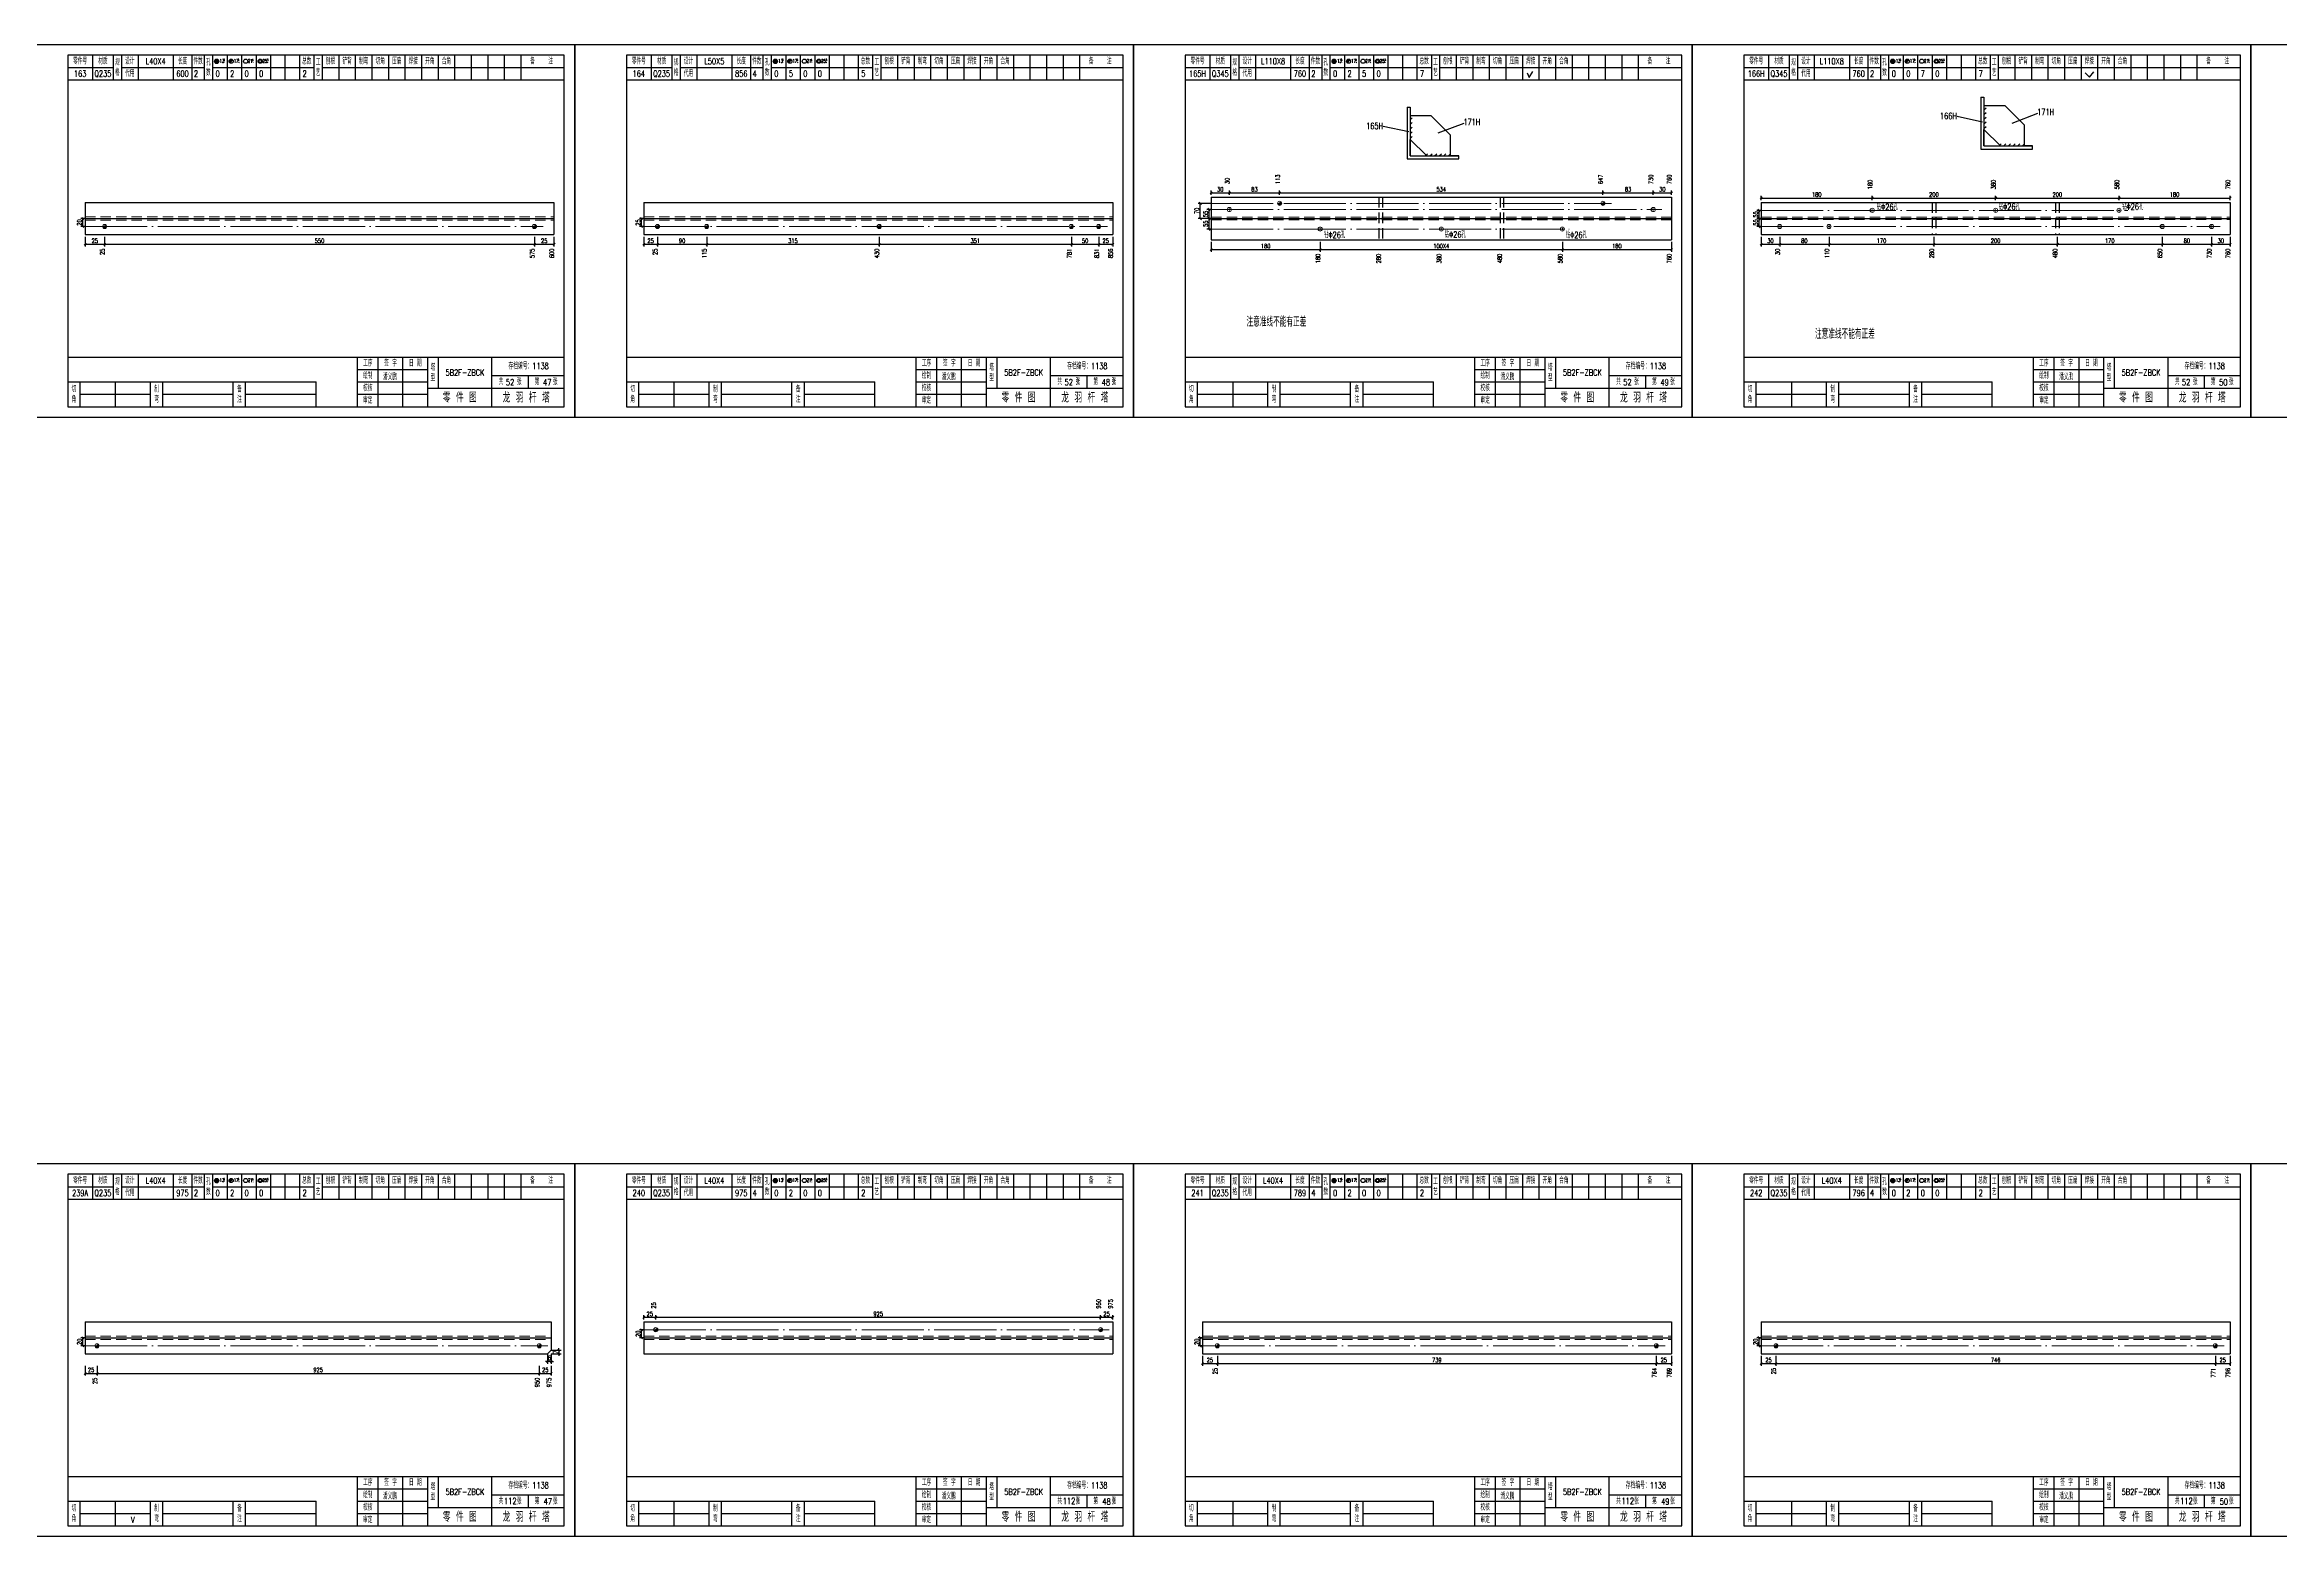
# Model space of a CAD drawing. Header units: millimetres. Extents: x 0 to 30240, y -10896 to -1348.
# Drawn here: x 12434 to 13514, y -2069 to -1348 of the extents above; entities that cross this region are included whole.
import ezdxf
from ezdxf.enums import TextEntityAlignment as Align

# ---------------------------------------------------------------- set-up
doc = ezdxf.new("R2010")
doc.units = ezdxf.units.MM
doc.header["$LTSCALE"] = 20
doc.header["$PDMODE"] = 1
doc.linetypes.add('DASHDOT2X', pattern=[1.75, 1.5, -0.125, 0, -0.125])
doc.linetypes.add('HIDDEN', pattern=[0.375, 0.25, -0.125])
for name, color, linetype, lineweight in [('1', 7, 'Continuous', 25), ('11', 3, 'Continuous', 13), ('2', 1, 'HIDDEN', 13), ('5', 1, 'Continuous', 13), ('7', 2, 'DASHDOT2X', 13)]:
    doc.layers.add(name, color=color, linetype=linetype, lineweight=lineweight)
doc.styles.get("Standard").update_dxf_attribs({"font": 'simplex', "width": 0.7, "bigfont": 'gbhzfs.shx'})
doc.styles.add('SYMBOL_TXT', font='txt.shx', dxfattribs={"width": 0.6})
doc.styles.add('TITLE_TXT', font='simplex.shx', dxfattribs={"width": 0.75, "height": 2.5, "bigfont": 'gbhzfs.shx'})
doc.dimstyles.get("Standard").update_dxf_attribs({"dimtxt": 2.1, "dimasz": 1, "dimexe": 1.05, "dimexo": 0, "dimgap": 0.63, "dimtad": 1, "dimzin": 0, "dimdsep": 46, "dimtxsty": 'standard', "dimblk": 'OBLIQUE', "dimblk1": 'OBLIQUE', "dimblk2": 'OBLIQUE', "dimcen": 0.09, "dimadec": 0, "dimazin": 0, "dimtfac": 1, "dimtdec": 1, "dimtix": 1, "dimtmove": 0, "dimatfit": 3, "dimfxl": 0, "dimtolj": 1, "dimtzin": 0, "dimarcsym": 0})
pattern_1 = [(0, (-3, 0), (0, 0.0125), [])]

# ---------------------------------------------------------------- blocks, each defined once
blk = doc.blocks.new('M12_HOLE')
h = blk.add_hatch()
h.set_pattern_fill('LINE', scale=0.1, style=0)
h.set_pattern_definition(pattern_1)
h.paths.add_polyline_path([(-5, 0, 1), (-1, 0, 1)])
at = {"color": 7}
blk.add_circle((-3, 0), 2, dxfattribs=at)
at = {"color": 7, "attachment_point": 1, "style": 'SYMBOL_TXT'}
for s, insert, char_height, width in [('13\\f??|b0|i0|c0|p54;.', (-0.1, 2.1), 3.5, 5.707), ('5', (3.7, 2.3), 1.8, 2.931)]:
    blk.add_mtext(s, dxfattribs=dict(at, insert=insert, char_height=char_height, width=width))
blk = doc.blocks.new('M16_HOLE')
h = blk.add_hatch()
h.set_pattern_fill('LINE', scale=0.1, style=0)
h.set_pattern_definition(pattern_1)
h.paths.add_polyline_path([(-1.6, 1.4, 0.668179), (-5, 0, 0.198912), (-4.4, -1.4)])
at = {"color": 7}
blk.add_circle((-3, 0), 2, dxfattribs=at)
at = {"color": 7, "attachment_point": 1, "style": 'SYMBOL_TXT'}
for s, insert, char_height, width in [('17.', (-0.4, 2.1), 3.5, 6.316), ('5', (3.6, 2.3), 1.8, 1.822)]:
    blk.add_mtext(s, dxfattribs=dict(at, insert=insert, char_height=char_height, width=width))
blk = doc.blocks.new('M20_HOLE')
at = {"color": 7}
blk.add_circle((-3, 0), 2, dxfattribs=at)
at = {"color": 7, "attachment_point": 1, "style": 'SYMBOL_TXT'}
for s, insert, char_height, width in [('21.', (-0.7, 2), 3.5, 6.074), ('5', (3.3, 2), 1.8, 1.458)]:
    blk.add_mtext(s, dxfattribs=dict(at, insert=insert, char_height=char_height, width=width))
blk = doc.blocks.new('M24_HOLE')
at = {"color": 7}
for radius in [2, 1.5]:
    blk.add_circle((-3, 0), radius, dxfattribs=at)
at = {"color": 7, "attachment_point": 1, "style": 'SYMBOL_TXT'}
for s, insert, char_height, width in [('25.', (-0.7, 2.1), 3.5, 2.429), ('5', (3.9, 2.3), 1.8, 1.944)]:
    blk.add_mtext(s, dxfattribs=dict(at, insert=insert, char_height=char_height, width=width))
blk = doc.blocks.new('JgCard')
for p, q in [((270, 180), (0, 180)), ((0, 180), (0, 0)), ((265, 175), (25, 175)), ((25, 175), (25, 5)), ((37, 175), (37, 163)), ((47, 175), (47, 163)), ((51, 175), (51, 163)), ((59, 175), (59, 163)), ((76, 175), (76, 163)), ((85, 175), (85, 163)), ((91, 175), (91, 163)), ((95, 175), (95, 163)), ((102, 175), (102, 163)), ((109, 175), (109, 163)), ((116, 175), (116, 163)), ((123, 175), (123, 163)), ((130, 175), (130, 163)), ((137, 175), (137, 163)), ((144, 175), (144, 163)), ((148, 175), (148, 163)), ((156, 175), (156, 163)), ((164, 175), (164, 163)), ((172, 175), (172, 163)), ((180, 175), (180, 163)), ((188, 175), (188, 163)), ((196, 175), (196, 163)), ((204, 175), (204, 163)), ((212, 175), (212, 163)), ((220, 175), (220, 163)), ((228, 175), (228, 163)), ((236, 175), (236, 163)), ((244, 175), (244, 163)), ((265, 5), (265, 175)), ((270, 0), (270, 180)), ((25, 169), (47, 169)), ((25, 163), (265, 163)), ((51, 169), (91, 169)), ((95, 169), (144, 169)), ((148, 169), (265, 169)), ((25, 29), (265, 29)), ((165, 5), (165, 29)), ((165, 23), (199, 23)), ((175, 5), (175, 29)), ((187, 5), (187, 29)), ((199, 5), (199, 29)), ((204, 29), (204, 14)), ((230, 5), (230, 29)), ((25, 17), (145, 17)), ((31, 5), (31, 17)), ((31, 11), (65, 11)), ((48, 17), (48, 5)), ((65, 5), (65, 17)), ((71, 5), (71, 17)), ((71, 11), (105, 11)), ((105, 5), (105, 17)), ((111, 5), (111, 17)), ((111, 11), (145, 11)), ((145, 5), (145, 17)), ((165, 17), (199, 17)), ((165, 11), (199, 11)), ((199, 14), (265, 14)), ((230, 20), (265, 20)), ((247.5, 20), (247.5, 14)), ((0, 0), (270, 0)), ((25, 5), (265, 5))]:
    blk.add_line(p, q)
blk.add_lwpolyline([(96, 172, -1), (98, 172, -1)], format="xyb", close=True)
blk.add_point((145, 96))
at = {"xscale": 0.5, "yscale": 0.5, "zscale": 0.5}
for name, p in [('M12_HOLE', (98.5, 172)), ('M16_HOLE', (105.5, 172)), ('M20_HOLE', (112.5, 172)), ('M24_HOLE', (119.5, 172))]:
    blk.add_blockref(name, p, dxfattribs=at)
at = {"style": 'TITLE_TXT', "width": 0.75}
for s, height, p in [('存档编号：1138', 3.08, (238, 23.1)), ('潘义鹏', 3, (177.4, 17.9)), ('龙 羽 杆 塔', 5, (235.2, 7))]:
    blk.add_text(s, height=height, dxfattribs=at).set_placement(p)
at = {"attachment_point": 5, "style": 'TITLE_TXT'}
for s, insert, char_height, width in [('零件号', (31, 172), 3, 15), ('材质', (42, 172), 3, 8), ('设计', (55, 172), 3, 8), ('长度', (80.5, 172), 3, 8), ('件数', (88, 172), 3, 6), ('总数', (140.5, 172), 3, 7), ('工\\P艺', (146, 169), 3, 4), ('刨根', (152, 172), 3, 8), ('铲背', (160, 172), 3, 8), ('制弯', (168, 172), 3, 8), ('切角', (176, 172), 3, 8), ('压扁', (184, 172), 3, 8), ('焊接', (192, 172), 3, 8), ('开角', (200, 172), 3, 8), ('合角', (208, 172), 3, 8), ('备    注', (254, 172), 3, 22), ('规格', (49, 169), 3, 4), ('代用', (55, 166), 3, 8), ('孔数', (93, 169), 3, 4), ('绘制', (170, 20), 3, 10), ('工序', (170, 26), 3, 10), ('签 字', (181, 26), 3, 12), ('日 期', (193, 26), 3, 12), ('塔\\P型', (201.5, 21.5), 3, 5), ('切\\P角', (28, 11), 3, 6), ('制\\P弯', (68, 11), 3, 6), ('备\\P注', (108, 11), 3, 6), ('校核', (170, 14), 3, 10), ('零 件 图', (214.5, 9.5), 5, 31), ('共    张', (238.8, 17), 3, 17.5), ('第    张', (256.2, 17), 3, 17.5), ('审定', (170, 8), 3, 10)]:
    blk.add_mtext(s, dxfattribs=dict(at, insert=insert, char_height=char_height, width=width))
blk = doc.blocks.new('M16')
for p, q in [((-0.7, -0.7), (0.7, 0.7)), ((-0.4, 0), (0.4, 0)), ((0, 0.4), (0, -0.4))]:
    blk.add_line(p, q)
blk.add_circle((0, 0), 1)
for radius in [0.8, 0.6, 0.4, 0.2]:
    blk.add_arc((0, 0), radius, 225, 45)
blk = doc.blocks.new('_Oblique')
at = {"color": 0, "linetype": 'ByBlock', "lineweight": -2}
blk.add_line((-0.5, -0.5), (0.5, 0.5), dxfattribs=at)
blk = doc.blocks.new('M20')
for p, q in [((-0.5, 0), (0.5, 0)), ((0, -0.5), (0, 0.5))]:
    blk.add_line(p, q)
blk.add_circle((0, 0), 1)
blk = doc.blocks.new('*D1507')
at = {"layer": '11', "color": 0, "lineweight": -2}
for p, q in [((12678.7, -1979), (12683.4, -1979)), ((12678.7, -1980.7), (12683.4, -1980.7)), ((12682.4, -1979), (12682.4, -1978)), ((12682.4, -1979), (12682.4, -1980.7)), ((12682.4, -1980.7), (12682.4, -1981.7))]:
    blk.add_line(p, q, dxfattribs=at)
at = {"layer": 'Defpoints', "color": 0}
for p in [(12678.7, -1979), (12678.7, -1980.7), (12682.4, -1980.7)]:
    blk.add_point(p, dxfattribs=at)
at = {"layer": '11', "color": 0, "lineweight": -2}
for p, rotation in [((12682.4, -1979), 270), ((12682.4, -1980.7), 90)]:
    blk.add_blockref('_Oblique', p, dxfattribs=dict(at, rotation=rotation))
at = {"layer": '11', "color": 0, "insert": (12680.7, -1979.9), "char_height": 2.1, "attachment_point": 5, "rotation": 90}
blk.add_mtext('\\A1;7', dxfattribs=at)
blk = doc.blocks.new('*D1508')
at = {"layer": '11', "color": 0, "lineweight": -2}
for p, q in [((12676.9, -1984.4), (12675.9, -1984.4)), ((12676.9, -1980.7), (12676.9, -1985.5)), ((12678.7, -1984.4), (12676.9, -1984.4)), ((12678.7, -1980.7), (12678.7, -1985.5)), ((12678.7, -1984.4), (12679.7, -1984.4))]:
    blk.add_line(p, q, dxfattribs=at)
at = {"layer": 'Defpoints', "color": 0}
for p in [(12676.9, -1980.7), (12676.9, -1984.4), (12678.7, -1980.7)]:
    blk.add_point(p, dxfattribs=at)
at = {"layer": '11', "color": 0, "lineweight": -2}
blk.add_blockref('_Oblique', (12676.9, -1984.4), dxfattribs=at)
at = {"layer": '11', "color": 0, "lineweight": -2, "rotation": 180}
blk.add_blockref('_Oblique', (12678.7, -1984.4), dxfattribs=at)
at = {"layer": '11', "color": 0, "insert": (12677.8, -1982.7), "char_height": 2.1, "attachment_point": 5}
blk.add_mtext('\\A1;6', dxfattribs=at)

msp = doc.modelspace()

# ---------------------------------------------------------------- linework, layer by layer
at = {"layer": '1'}
for p, q in [((13150.263, -1361.522), (13151.237, -1363.711)), ((13151.237, -1363.711), (13153.039, -1360.889)), ((13420.029, -1361.515), (13422.063, -1363.547)), ((13422.063, -1363.547), (13424.097, -1360.927)), ((13092.289, -1378.124), (13093.789, -1378.124)), ((13092.289, -1378.124), (13092.289, -1403.124)), ((13093.789, -1378.124), (13093.789, -1382.124)), ((13093.789, -1378.124), (13093.789, -1401.624)), ((13093.789, -1382.124), (13103.789, -1382.124)), ((13113.289, -1391.624), (13103.789, -1382.124)), ((13369.576, -1373.301), (13369.576, -1398.301)), ((13369.576, -1373.301), (13371.076, -1373.301)), ((13371.076, -1373.301), (13371.076, -1396.801)), ((13371.076, -1373.301), (13371.076, -1377.301)), ((13371.076, -1377.301), (13381.076, -1377.301)), ((13371.076, -1379.411), (13372.076, -1378.411)), ((13371.076, -1381.656), (13372.076, -1380.656)), ((13390.576, -1386.801), (13381.076, -1377.301)), ((13384.65, -1385.733), (13397.103, -1381.013)), ((13093.103, -1390.076), (13080.779, -1387.471)), ((13093.789, -1384.234), (13094.789, -1383.234)), ((13093.789, -1386.479), (13094.789, -1385.479)), ((13093.789, -1388.724), (13094.789, -1387.724)), ((13093.789, -1390.969), (13094.789, -1389.969)), ((13093.789, -1393.214), (13094.789, -1392.214)), ((13107.362, -1390.556), (13119.815, -1385.837)), ((13113.289, -1401.624), (13113.289, -1391.624)), ((13370.391, -1385.252), (13358.066, -1382.647)), ((13371.076, -1383.901), (13372.076, -1382.901)), ((13371.076, -1386.146), (13372.076, -1385.146)), ((13371.076, -1388.391), (13372.076, -1387.391)), ((13371.076, -1396.801), (13371.076, -1388.801)), ((13379.076, -1396.801), (13371.076, -1388.801)), ((13371.076, -1396.801), (13371.076, -1392.801)), ((13390.576, -1396.801), (13390.576, -1386.801)), ((13092.289, -1403.124), (13117.289, -1403.124)), ((13101.789, -1401.624), (13093.789, -1393.624)), ((13093.789, -1401.624), (13093.789, -1393.624)), ((13093.789, -1401.624), (13093.789, -1397.624)), ((13093.789, -1401.624), (13101.789, -1401.624)), ((13093.789, -1401.624), (13117.289, -1401.624)), ((13101.094, -1401.624), (13102.094, -1400.624)), ((13103.339, -1401.624), (13104.339, -1400.624)), ((13105.584, -1401.624), (13106.584, -1400.624)), ((13107.83, -1401.624), (13108.83, -1400.624)), ((13110.075, -1401.624), (13111.075, -1400.624)), ((13112.32, -1401.624), (13113.32, -1400.624)), ((13117.289, -1401.624), (13113.289, -1401.624)), ((13117.289, -1403.124), (13117.289, -1401.624)), ((13369.576, -1398.301), (13394.576, -1398.301)), ((13371.076, -1396.801), (13394.576, -1396.801)), ((13371.076, -1396.801), (13379.076, -1396.801)), ((13378.382, -1396.801), (13379.382, -1395.801)), ((13380.627, -1396.801), (13381.627, -1395.801)), ((13382.872, -1396.801), (13383.872, -1395.801)), ((13385.117, -1396.801), (13386.117, -1395.801)), ((13387.362, -1396.801), (13388.362, -1395.801)), ((13389.607, -1396.801), (13390.607, -1395.801)), ((13394.576, -1396.801), (13390.576, -1396.801)), ((13394.576, -1398.301), (13394.576, -1396.801)), ((12453.4, -1424.093), (12453.4, -1439.633)), ((12453.4, -1424.093), (12680, -1424.093)), ((12680, -1424.093), (12680, -1439.633)), ((12723.4, -1424.093), (12723.4, -1439.633)), ((12723.4, -1424.093), (12950, -1424.093)), ((12950, -1424.093), (12950, -1439.633)), ((12997.6, -1421.573), (12997.6, -1442.153)), ((12997.6, -1421.573), (13220, -1421.573)), ((13220, -1421.573), (13220, -1442.153)), ((13263.4, -1424.093), (13263.4, -1439.633)), ((13263.4, -1424.093), (13490, -1424.093)), ((13490, -1424.093), (13490, -1439.633)), ((12453.4, -1431.863), (12680, -1431.863)), ((12723.4, -1431.863), (12950, -1431.863)), ((12997.6, -1431.863), (13220, -1431.863)), ((13263.4, -1431.863), (13490, -1431.863)), ((12453.4, -1439.633), (12680, -1439.633)), ((12723.4, -1439.633), (12950, -1439.633)), ((12997.6, -1442.153), (13220, -1442.153)), ((13263.4, -1439.633), (13490, -1439.633)), ((12453.4, -1965.196), (12453.4, -1980.736)), ((12453.4, -1965.196), (12678.7, -1965.196)), ((12678.7, -1965.196), (12678.7, -1972.966)), ((12723.4, -1965.196), (12723.4, -1980.736)), ((12723.4, -1965.196), (12950, -1965.196)), ((12950, -1965.196), (12950, -1980.736)), ((12993.4, -1965.196), (12993.4, -1980.736)), ((12993.4, -1965.196), (13220, -1965.196)), ((13220, -1965.196), (13220, -1980.736)), ((13263.4, -1965.196), (13263.4, -1980.736)), ((13263.4, -1965.196), (13490, -1965.196)), ((13490, -1965.196), (13490, -1980.736)), ((12453.4, -1972.966), (12678.7, -1972.966)), ((12678.7, -1972.966), (12678.7, -1978.988)), ((12723.4, -1972.966), (12950, -1972.966)), ((12993.4, -1972.966), (13220, -1972.966)), ((13263.4, -1972.966), (13490, -1972.966)), ((12453.4, -1980.736), (12676.852, -1980.736)), ((12676.852, -1980.736), (12678.7, -1978.988)), ((12723.4, -1980.736), (12950, -1980.736)), ((12993.4, -1980.736), (13220, -1980.736)), ((13263.4, -1980.736), (13490, -1980.736))]:
    msp.add_line(p, q, dxfattribs=at)
at = {"layer": '1', "linetype": 'HIDDEN'}
for p, q in [((13078.659, -1421.573), (13078.659, -1442.153)), ((13080.415, -1421.573), (13080.415, -1442.153)), ((13137.185, -1421.573), (13137.185, -1442.153)), ((13138.941, -1421.573), (13138.941, -1442.153)), ((13345.99, -1424.093), (13345.99, -1439.633)), ((13347.779, -1424.093), (13347.779, -1439.633)), ((13405.621, -1424.093), (13405.621, -1439.633)), ((13407.41, -1424.093), (13407.41, -1439.633))]:
    msp.add_line(p, q, dxfattribs=at)
at = {"layer": '2'}
for p, q in [((12453.4, -1431.086), (12680, -1431.086)), ((12453.4, -1432.64), (12680, -1432.64)), ((12723.4, -1431.086), (12950, -1431.086)), ((12723.4, -1432.64), (12950, -1432.64)), ((12997.6, -1431.239), (13220, -1431.239)), ((12997.6, -1432.611), (13220, -1432.611)), ((13263.4, -1431.298), (13490, -1431.298)), ((13263.4, -1432.428), (13490, -1432.428)), ((12453.4, -1972.189), (12678.7, -1972.189)), ((12453.4, -1973.743), (12678.7, -1973.743)), ((12723.4, -1972.189), (12950, -1972.189)), ((12723.4, -1973.743), (12950, -1973.743)), ((12993.4, -1972.189), (13220, -1972.189)), ((12993.4, -1973.743), (13220, -1973.743)), ((13263.4, -1972.189), (13490, -1972.189)), ((13263.4, -1973.743), (13490, -1973.743))]:
    msp.add_line(p, q, dxfattribs=at)
at = {"layer": '7'}
for p, q in [((12997.6, -1424.573), (13191.133, -1424.573)), ((12453.4, -1435.748), (12674.758, -1435.748)), ((12723.4, -1435.748), (12947.467, -1435.748)), ((12997.6, -1427.573), (13215.421, -1427.573)), ((13263.4, -1427.978), (13440.532, -1427.978)), ((13263.4, -1435.748), (13485.255, -1435.748)), ((12997.6, -1437.008), (13171.526, -1437.008)), ((12723.4, -1969.081), (12948.355, -1969.081)), ((12453.4, -1976.851), (12677.099, -1976.851)), ((12993.4, -1976.851), (13216.92, -1976.851)), ((13263.4, -1976.851), (13487.117, -1976.851))]:
    msp.add_line(p, q, dxfattribs=at)

# ---------------------------------------------------------------- block references
at = {"layer": '1'}
for p in [(12420, -1527.863), (12690, -1527.863), (12960, -1527.863), (13230, -1527.863), (13500, -1527.863), (12420, -2068.966), (12690, -2068.966), (12960, -2068.966), (13230, -2068.966), (13500, -2068.966)]:
    msp.add_blockref('JgCard', p, dxfattribs=at)
at = {"layer": '5'}
for name, p in [('M16', (13030.667, -1424.573)), ('M16', (13186.933, -1424.573)), ('M16', (12462.842, -1435.748)), ('M16', (12670.558, -1435.748)), ('M16', (12730.015, -1435.748)), ('M16', (12753.827, -1435.748)), ('M16', (12837.17, -1435.748)), ('M16', (12930.038, -1435.748)), ('M16', (12943.267, -1435.748)), ('M20', (13006.379, -1427.573)), ('M20', (13050.274, -1437.008)), ('M20', (13108.8, -1437.008)), ('M20', (13167.326, -1437.008)), ('M20', (13211.221, -1427.573)), ('M20', (13272.345, -1435.748)), ('M20', (13296.197, -1435.748)), ('M20', (13317.068, -1427.978)), ('M20', (13376.7, -1427.978)), ('M20', (13436.332, -1427.978)), ('M20', (13457.203, -1435.748)), ('M20', (13481.055, -1435.748)), ('M16', (12459.176, -1976.851)), ('M16', (12672.899, -1976.851)), ('M16', (12729.209, -1969.081)), ('M16', (12944.155, -1969.081)), ('M16', (13000.577, -1976.851)), ('M16', (13212.72, -1976.851)), ('M16', (13270.518, -1976.851)), ('M16', (13482.917, -1976.851))]:
    msp.add_blockref(name, p, dxfattribs=at)

# ---------------------------------------------------------------- texts
at = {"style": 'TITLE_TXT', "width": 0.75}
for s, p in [('52', (12656.734, -1512.53)), ('47', (12674.691, -1512.621)), ('52', (12926.734, -1512.53)), ('48', (12944.691, -1512.621)), ('52', (13196.734, -1512.53)), ('49', (13214.691, -1512.621)), ('52', (13466.734, -1512.53)), ('50', (13484.691, -1512.621)), ('112', (12655.855, -2053.439)), ('47', (12675.003, -2053.654)), ('112', (12925.855, -2053.439)), ('48', (12945.003, -2053.654)), ('112', (13195.855, -2053.439)), ('49', (13215.003, -2053.654)), ('112', (13465.855, -2053.439)), ('50', (13485.003, -2053.654))]:
    msp.add_text(s, height=3, dxfattribs=at).set_placement(p)
at = {"layer": '1', "width": 0.7}
for s, height, p in [('163', 3, (12451, -1361.863)), ('Q235', 3, (12462, -1361.863)), ('L40X4', 3, (12487.5, -1355.863)), ('600', 3, (12500.5, -1361.863)), ('2', 3, (12507, -1361.863)), ('0', 3, (12517.5, -1361.863)), ('2', 3, (12524.5, -1361.863)), ('0', 3, (12531.5, -1361.863)), ('0', 3, (12538.5, -1361.863)), ('2', 3, (12559.5, -1361.863)), ('164', 3, (12721, -1361.863)), ('Q235', 3, (12732, -1361.863)), ('L50X5', 3, (12757.5, -1355.863)), ('856', 3, (12770.5, -1361.863)), ('4', 3, (12777, -1361.863)), ('0', 3, (12787.5, -1361.863)), ('5', 3, (12794.5, -1361.863)), ('0', 3, (12801.5, -1361.863)), ('0', 3, (12808.5, -1361.863)), ('5', 3, (12829.5, -1361.863)), ('165H', 3, (12991, -1361.863)), ('Q345', 3, (13002, -1361.863)), ('L110X8', 3, (13027.5, -1355.863)), ('760', 3, (13040.5, -1361.863)), ('2', 3, (13047, -1361.863)), ('0', 3, (13057.5, -1361.863)), ('2', 3, (13064.5, -1361.863)), ('5', 3, (13071.5, -1361.863)), ('0', 3, (13078.5, -1361.863)), ('7', 3, (13099.5, -1361.863)), ('166H', 3, (13261, -1361.863)), ('Q345', 3, (13272, -1361.863)), ('L110X8', 3, (13297.5, -1355.863)), ('760', 3, (13310.5, -1361.863)), ('2', 3, (13317, -1361.863)), ('0', 3, (13327.5, -1361.863)), ('0', 3, (13334.5, -1361.863)), ('7', 3, (13341.5, -1361.863)), ('0', 3, (13348.5, -1361.863)), ('7', 3, (13369.5, -1361.863)), ('166H', 3, (13353.873, -1382.355)), ('171H', 3, (13400.876, -1380.421)), ('165H', 3, (13076.585, -1387.178)), ('171H', 3, (13123.589, -1385.244)), ('钻Φ26孔', 3, (13324.378, -1426.267)), ('钻Φ26孔', 3, (13383.331, -1426.215)), ('钻Φ26孔', 3, (13442.971, -1426.154)), ('钻Φ26孔', 3, (13057.295, -1439.854)), ('钻Φ26孔', 3, (13115.571, -1439.636)), ('钻Φ26孔', 3, (13174.095, -1439.872)), ('注意准线不能有正差', 4.5883, (13029.13, -1481.875)), ('注意准线不能有正差', 4.5883, (13303.874, -1487.769)), ('L40X4', 3, (12487.5, -1896.966)), ('L40X4', 3, (12757.5, -1896.966)), ('L40X4', 3, (13027.5, -1896.966)), ('L40X4', 3, (13297.5, -1896.966)), ('239A', 3, (12451, -1902.966)), ('Q235', 3, (12462, -1902.966)), ('975', 3, (12500.5, -1902.966)), ('2', 3, (12507, -1902.966)), ('0', 3, (12517.5, -1902.966)), ('2', 3, (12524.5, -1902.966)), ('0', 3, (12531.5, -1902.966)), ('0', 3, (12538.5, -1902.966)), ('2', 3, (12559.5, -1902.966)), ('240', 3, (12721, -1902.966)), ('Q235', 3, (12732, -1902.966)), ('975', 3, (12770.5, -1902.966)), ('4', 3, (12777, -1902.966)), ('0', 3, (12787.5, -1902.966)), ('2', 3, (12794.5, -1902.966)), ('0', 3, (12801.5, -1902.966)), ('0', 3, (12808.5, -1902.966)), ('2', 3, (12829.5, -1902.966)), ('241', 3, (12991, -1902.966)), ('Q235', 3, (13002, -1902.966)), ('789', 3, (13040.5, -1902.966)), ('4', 3, (13047, -1902.966)), ('0', 3, (13057.5, -1902.966)), ('2', 3, (13064.5, -1902.966)), ('0', 3, (13071.5, -1902.966)), ('0', 3, (13078.5, -1902.966)), ('2', 3, (13099.5, -1902.966)), ('242', 3, (13261, -1902.966)), ('Q235', 3, (13272, -1902.966)), ('796', 3, (13310.5, -1902.966)), ('4', 3, (13317, -1902.966)), ('0', 3, (13327.5, -1902.966)), ('2', 3, (13334.5, -1902.966)), ('0', 3, (13341.5, -1902.966)), ('0', 3, (13348.5, -1902.966)), ('2', 3, (13369.5, -1902.966)), ('V', 3, (12476.5, -2060.966))]:
    msp.add_text(s, height=height, dxfattribs=at).set_placement(p, align=Align.MIDDLE_CENTER)
for s, p in [('30', (13006.421, -1415.273)), ('113', (13030.759, -1415.273)), ('647', (13186.841, -1415.273)), ('730', (13211.179, -1415.273)), ('760', (13220, -1415.273)), ('180', (13317.068, -1417.793)), ('380', (13376.7, -1417.793)), ('580', (13436.332, -1417.793)), ('760', (13490, -1417.793)), ('25', (12729.209, -1958.896)), ('950', (12944.225, -1958.896)), ('975', (12950, -1958.896))]:
    msp.add_text(s, height=2.1, rotation=90, dxfattribs=at).set_placement(p)
for s, p in [('25', (12462.842, -1446.458)), ('575', (12670.558, -1446.458)), ('600', (12680, -1446.458)), ('25', (12729.949, -1446.458)), ('115', (12753.761, -1446.458)), ('430', (12837.122, -1446.458)), ('781', (12930.135, -1446.458)), ('831', (12943.365, -1446.458)), ('856', (12950, -1446.458)), ('30', (13272.387, -1446.458)), ('110', (13296.242, -1446.458)), ('280', (13346.884, -1446.458)), ('480', (13406.516, -1446.458)), ('650', (13457.167, -1446.458)), ('730', (13481.013, -1446.458)), ('760', (13490, -1446.458)), ('180', (13050.274, -1448.978)), ('280', (13079.537, -1448.978)), ('380', (13108.8, -1448.978)), ('480', (13138.063, -1448.978)), ('580', (13167.326, -1448.978)), ('760', (13220, -1448.978)), ('25', (12459.176, -1992.286)), ('950', (12672.949, -1992.286)), ('975', (12678.7, -1992.286)), ('25', (13000.577, -1987.561)), ('764', (13212.823, -1987.561)), ('789', (13220, -1987.561)), ('25', (13270.46, -1987.561)), ('771', (13482.882, -1987.561)), ('796', (13490, -1987.561))]:
    msp.add_text(s, height=2.1, rotation=90, dxfattribs=at).set_placement(p, align=Align.RIGHT)
at = {"layer": '1', "char_height": 3, "width": 26, "attachment_point": 5}
for insert in [(12637, -1506.363), (12907, -1506.363), (13177, -1506.363), (13447, -1506.363), (12637, -2047.466), (12907, -2047.466), (13177, -2047.466), (13447, -2047.466)]:
    msp.add_mtext('5B2F-ZBCK', dxfattribs=dict(at, insert=insert))

# ---------------------------------------------------------------- dimensions: what is measured, and where the dimension line sits
at = {"layer": '1'}
for base, p1, p2, text in [((12992.35, -1424.573), (12997.55, -1431.863), (12997.55, -1424.573), '70'), ((12452.35, -1431.863), (12453.35, -1435.748), (12453.35, -1431.863), '20'), ((12722.35, -1431.863), (12723.35, -1435.748), (12723.35, -1431.863), '25'), ((12996.55, -1427.573), (12997.55, -1431.863), (12997.55, -1427.573), '55'), ((12996.55, -1431.863), (12997.55, -1437.008), (12997.55, -1431.863), '55'), ((13262.35, -1427.978), (13263.35, -1431.863), (13263.35, -1427.978), '55'), ((13262.35, -1431.863), (13263.35, -1435.748), (13263.35, -1431.863), '55'), ((12452.35, -1972.966), (12453.35, -1976.851), (12453.35, -1972.966), '20'), ((12722.35, -1969.081), (12723.35, -1972.966), (12723.35, -1969.081), '20'), ((12992.35, -1972.966), (12993.35, -1976.851), (12993.35, -1972.966), '20'), ((13262.35, -1972.966), (13263.35, -1976.851), (13263.35, -1972.966), '20')]:
    msp.add_linear_dim(base=base, p1=p1, p2=p2, angle=90, text=text, dimstyle='standard', dxfattribs=at).render()
at = {"layer": '11'}
for base, p1, p2, text in [((13006.379, -1419.473), (12997.6, -1420.523), (13006.379, -1420.523), '30'), ((13030.667, -1419.473), (13006.379, -1420.523), (13030.667, -1420.523), '83'), ((13186.933, -1419.473), (13030.667, -1420.523), (13186.933, -1420.523), '534'), ((13211.221, -1419.473), (13186.933, -1420.523), (13211.221, -1420.523), '83'), ((13220, -1419.473), (13211.221, -1420.523), (13220, -1420.523), '30'), ((13317.068, -1421.993), (13263.4, -1423.043), (13317.068, -1423.043), '180'), ((13376.7, -1421.993), (13317.068, -1423.043), (13376.7, -1423.043), '200'), ((13436.332, -1421.993), (13376.7, -1423.043), (13436.332, -1423.043), '200'), ((13490, -1421.993), (13436.332, -1423.043), (13490, -1423.043), '180'), ((12462.842, -1444.358), (12453.4, -1440.683), (12462.842, -1440.683), '25'), ((12670.558, -1444.358), (12462.842, -1440.683), (12670.558, -1440.683), '550'), ((12680, -1444.358), (12670.558, -1440.683), (12680, -1440.683), '25'), ((12730.015, -1444.358), (12723.4, -1440.683), (12730.015, -1440.683), '25'), ((12753.827, -1444.358), (12730.015, -1440.683), (12753.827, -1440.683), '90'), ((12837.17, -1444.358), (12753.827, -1440.683), (12837.17, -1440.683), '315'), ((12930.038, -1444.358), (12837.17, -1440.683), (12930.038, -1440.683), '351'), ((12943.267, -1444.358), (12930.038, -1440.683), (12943.267, -1440.683), '50'), ((12950, -1444.358), (12943.267, -1440.683), (12950, -1440.683), '25'), ((13050.274, -1446.878), (12997.6, -1443.203), (13050.274, -1443.203), '180'), ((13167.326, -1446.878), (13050.274, -1443.203), (13167.326, -1443.203), '100X4'), ((13220, -1446.878), (13167.326, -1443.203), (13220, -1443.203), '180'), ((13272.345, -1444.358), (13263.4, -1440.683), (13272.345, -1440.683), '30'), ((13296.197, -1444.358), (13272.345, -1440.683), (13296.197, -1440.683), '80'), ((13346.884, -1444.358), (13296.197, -1440.683), (13346.884, -1440.683), '170'), ((13406.516, -1444.358), (13346.884, -1440.683), (13406.516, -1440.683), '200'), ((13457.203, -1444.358), (13406.516, -1440.683), (13457.203, -1440.683), '170'), ((13481.055, -1444.358), (13457.203, -1440.683), (13481.055, -1440.683), '80'), ((13490, -1444.358), (13481.055, -1440.683), (13490, -1440.683), '30'), ((12729.209, -1963.096), (12723.4, -1964.146), (12729.209, -1964.146), '25'), ((12944.155, -1963.096), (12729.209, -1964.146), (12944.155, -1964.146), '925'), ((12950, -1963.096), (12944.155, -1964.146), (12950, -1964.146), '25'), ((12459.176, -1990.186), (12453.4, -1986.511), (12459.176, -1986.511), '25'), ((12672.899, -1990.186), (12459.176, -1986.511), (12672.899, -1986.511), '925'), ((12678.7, -1990.186), (12672.899, -1986.511), (12678.7, -1986.511), '25'), ((13000.577, -1985.461), (12993.4, -1981.786), (13000.577, -1981.786), '25'), ((13212.72, -1985.461), (13000.577, -1981.786), (13212.72, -1981.786), '739'), ((13220, -1985.461), (13212.72, -1981.786), (13220, -1981.786), '25'), ((13270.518, -1985.461), (13263.4, -1981.786), (13270.518, -1981.786), '25'), ((13482.917, -1985.461), (13270.518, -1981.786), (13482.917, -1981.786), '746'), ((13490, -1985.461), (13482.917, -1981.786), (13490, -1981.786), '25')]:
    msp.add_linear_dim(base=base, p1=p1, p2=p2, text=text, dimstyle='standard', dxfattribs=at).render()
dim = msp.add_linear_dim(base=(12676.852, -1984.411), p1=(12678.7, -1980.736), p2=(12676.852, -1980.736), text='6', dimstyle='standard', dxfattribs=at)
dim.commit()
dim.dimension.update_dxf_attribs({"geometry": '*D1508', "text_midpoint": (12677.776, -1982.731)})
dim = msp.add_linear_dim(base=(12682.375, -1980.736), p1=(12678.7, -1978.988), p2=(12678.7, -1980.736), angle=90, text='7', dimstyle='standard', dxfattribs=at)
dim.commit()
dim.dimension.update_dxf_attribs({"geometry": '*D1507', "text_midpoint": (12680.695, -1979.862)})

doc.saveas('drawing.dxf')
